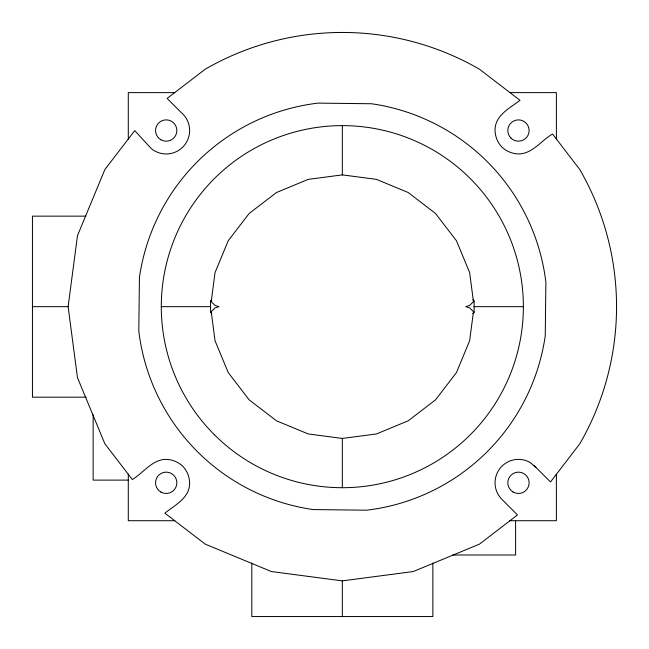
<?xml version="1.0" encoding="UTF-8"?>
<svg xmlns="http://www.w3.org/2000/svg" width="649" height="649" viewBox="0 0 649 649"><rect width="100%" height="100%" fill="white"/><g stroke="black" fill="none" stroke-linecap="round" stroke-linejoin="round"><path stroke-width="0.97" d="M535.92 467.385L530.184 462.51A23.429 23.429 0 0 0 501.904 499.365L517.488 514.949L479.441 544.138L413.308 571.534L342.339 580.879L271.363 571.534L205.23 544.138L164.822 513.132C174.938 505.125 189.962 497.832 189.63 482.799C189.451 476.617 187.009 470.728 182.767 466.233C178.272 461.991 172.383 459.549 166.201 459.37C152.053 459.427 143.47 472.943 132.307 479.53L104.862 443.77L77.466 377.637L68.121 306.661L77.466 235.692L104.862 169.559L134.724 130.636L151.185 148.507A23.429 23.429 0 0 0 184.186 145.546A23.429 23.429 0 0 0 181.217 112.545L167.118 98.437L205.23 69.192A274.211 274.211 0 0 1 479.441 69.192L520.019 100.319C509.846 108.172 494.871 115.319 495.049 130.279C495.163 136.46 497.54 142.374 501.734 146.917C506.188 151.209 512.045 153.708 518.226 153.951C532.456 154.032 541.217 140.5 552.534 134.002L579.808 169.559A274.211 274.211 0 0 1 579.808 443.77L550.498 481.972L533.892 465.349M211.217 301.647L215.046 272.556L228.213 240.771L249.151 213.48L276.45 192.534L308.226 179.367L342.339 174.881L376.444 179.367L408.229 192.534L435.52 213.48L456.466 240.771L469.633 272.556L473.462 301.647M473.462 311.682L469.633 340.774L456.466 372.55L435.52 399.849L408.229 420.787L376.444 433.954L342.339 438.448L308.226 433.954L276.45 420.787L249.151 399.849L228.213 372.55L215.046 340.774L211.217 311.682M211.842 313.564L210.552 312.307L210.552 301.022L211.842 299.757M210.552 312.307L215.046 307.894L218.981 306.661L215.046 305.436L210.552 301.022M472.837 299.757L474.119 301.022L469.633 305.436L465.69 306.661L469.633 307.894L474.119 312.307L472.837 313.564M174.849 92.62L128.291 92.62L128.291 139.17M509.83 92.62L556.38 92.62L556.38 139.17M85.919 216.149L32.45 216.149L32.45 397.18L86.066 397.18M32.45 306.661L68.121 306.661M161.301 306.661L210.755 306.661M473.916 306.661L523.37 306.661M128.291 480.106L93.148 480.106L93.148 414.727M174.849 520.709L128.291 520.709L128.291 474.038M509.546 520.709L556.38 520.709L556.38 474.151M452.751 555L515.598 555L515.598 520.709M474.119 301.022L474.119 312.307M432.851 563.072L432.851 616.55L251.82 616.55L251.82 563.081M342.339 125.63L342.339 175.084M342.339 438.245L342.339 487.699M342.339 580.879L342.339 616.55M139.43 277.504L138.797 331.014A204.995 204.995 0 0 0 313.175 509.57L366.685 510.203A204.995 204.995 0 0 0 545.249 335.825L545.882 282.315A204.995 204.995 0 0 0 371.496 103.751L317.986 103.118A204.995 204.995 0 0 0 139.43 277.504M160.879 139.754A10.652 10.652 0 0 0 176.852 130.53A10.652 10.652 0 0 0 160.879 121.306A10.652 10.652 0 0 0 160.879 139.754M510.941 138.059A10.652 10.652 0 0 0 528.757 133.28A10.652 10.652 0 0 0 515.72 120.243A10.652 10.652 0 0 0 510.941 138.059M513.148 492.023A10.652 10.652 0 0 0 529.122 482.799A10.652 10.652 0 0 0 513.148 473.575A10.652 10.652 0 0 0 513.148 492.023M160.879 492.023A10.652 10.652 0 0 0 176.852 482.799A10.652 10.652 0 0 0 160.879 473.575A10.652 10.652 0 0 0 160.879 492.023M214.324 434.676A181.03 181.03 0 0 0 517.204 353.518A181.03 181.03 0 0 0 295.482 131.796A181.03 181.03 0 0 0 214.324 434.676"/></g></svg>
